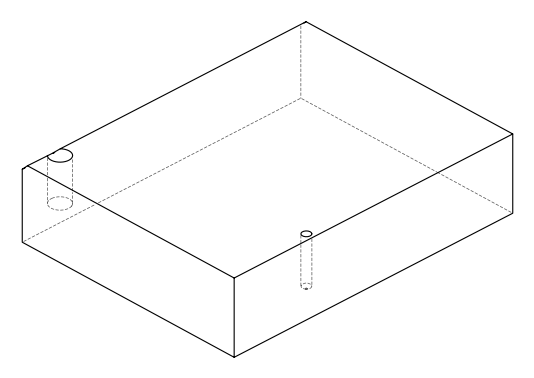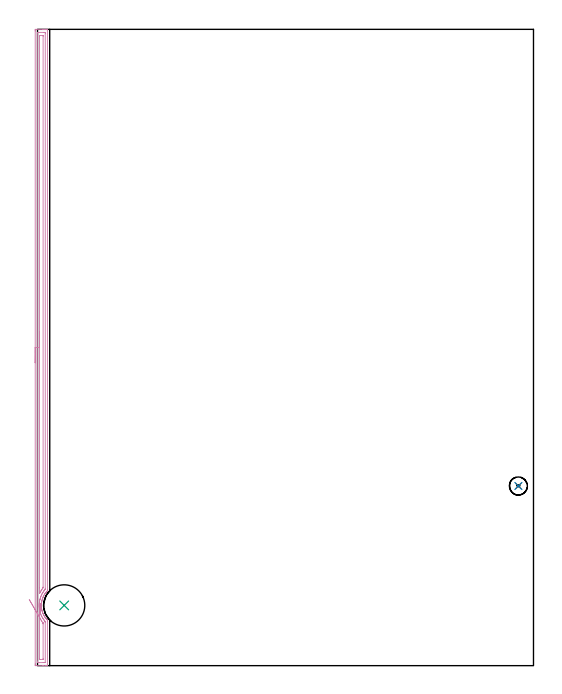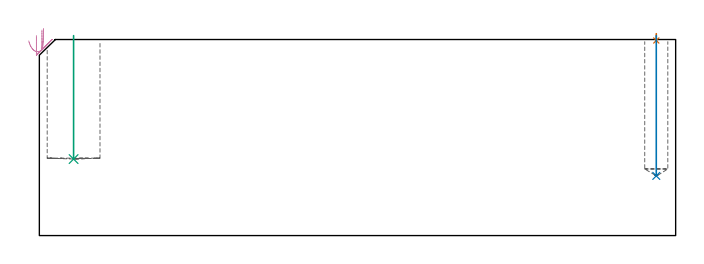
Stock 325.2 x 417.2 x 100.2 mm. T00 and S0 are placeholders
(PLAN: 4 operations, 3 tool changes, 10.9 min)
(1 SPOT_DRILL | STEP1POCKET | NXT0321_9005460120000 | 0.03 min | 0 mm3)
(2 DRILL_BLIND_HOLE_INTO_CENTER | STEP1POCKET | UGT0301_228 | 0.29 min | 7335 mm3)
(3 INDEXABLE_INSERT_DRILL_BLIND_HOLE_FROM_SOLID | STEP1POCKET_1 | NXT0302_025 | 0.25 min | 34767 mm3)
(4 AREA_MILL | FG_CHAMFER_SURFACE | UGT0205_001 | 10.3 min | 13264 mm3)
(TOOL NXT0321_9005460120000 | NC Spot Drill, 142deg, 12mm, Carbide, Uncoated | D12 PA142 FL30 Z2)
(TOOL UGT0301_228 | Twist Drill 11.8 mm | D11.8 PA118 FL93 Z2)
(TOOL NXT0302_025 | Index. Insert Drill 27mm [880-D2700L32-05] | D27 PA176 FL135 Z2)
(TOOL UGT0205_001 | Chamfer Mill 20 x 3 x 45 deg. | D20 FL50 Z2)
(OP 1 SPOT_DRILL)
G17 G21 G94 G90
T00 M6
G54
G17 G0 G90 X315.3 Y117.8 S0 M3
G43 Z110.2 H0
G94 G81 G98 Z99.692 F250. R103.2
G80
M5
M2
(OP 2 DRILL_BLIND_HOLE_INTO_CENTER)
G17 G21 G94 G90
T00 M6
G54
G17 G0 G90 X315.3 Y117.8 S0 M3
G43 Z110.2 H0
G94 G81 G98 Z30.5 F250. R102.2
G80
M5
M2
(OP 3 INDEXABLE_INSERT_DRILL_BLIND_HOLE_FROM_SOLID)
G17 G21 G94 G90
T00 M6
G54
G17 G0 G90 X17.5 Y39.5 S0 M3
G43 Z110.2 H1
G94 G81 G98 Z39.1 F250. R102.2
G80
M5
M2
(OP 4 AREA_MILL)
G17 G21 G94 G90
T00 M6
G54
G17 G0 G90 X-1.5 Y198.6 S1061 M3
G43 Z110.2 H0
Z102.2
G94 G1 Y198.638 Z101.328 F250.
Y198.752 Z100.463
Y198.941 Z99.612
Y199.203 Z98.78
Y199.537 Z97.974
Y199.94 Z97.2
Y200.408 Z96.464
Y200.94 Z95.772
Y201.529 Z95.129
Y202.172 Z94.54
Y202.864 Z94.008
Y203.6 Z93.54
Y204.374 Z93.137
Y205.18 Z92.803
Y206.012 Z92.541
Y206.863 Z92.352
Y207.728 Z92.238
Y208.6 Z92.2
Y416.173
X-1.499 Y416.592 Z92.201
X-1.495 Y417.061 Z92.203
X-1.492 Y417.191 Z92.206
X-1.031 Y417.2 Z92.666
X3.383 Z97.077
X3.945 Z97.642
X4.265 Z97.962
X4.828 Z98.524
X5.148 Z98.843
X6.159 Z99.859
X6.49 Y417.193 Z100.181
X6.497 Y417.192 Z100.188
X6.5 Y417.038 Z100.2
Y49.705
X6.496 Y49.096 Z100.187
X6.473 Y49.064 Z100.173
X6.418 Y49.008 Z100.118
X5.737 Y48.262 Z99.434
X5.608 Y48.114 Z99.307
X5.261 Y47.671 Z98.961
X4.928 Y47.22 Z98.627
X4.801 Y47.027 Z98.5
X4.612 Y46.739 Z98.311
X4.36 Y46.326 Z98.059
X4.001 Y45.677 Z97.698
X3.905 Y45.489 Z97.604
X3.877 Y45.432 Z97.576
X3.789 Y45.242 Z97.488
X3.671 Y44.986 Z97.37
X3.521 Y44.63 Z97.221
X3.483 Y44.538 Z97.182
X3.415 Y44.349 Z97.111
X3.383 Y44.262 Z97.08
X3.154 Y43.644 Z96.854
X3.123 Y43.551 Z96.823
X2.978 Y43.01 Z96.674
X2.906 Y42.75 Z96.605
X2.801 Y42.303 Z96.5
X2.764 Y42.115 Z96.463
X2.715 Y41.856 Z96.411
X2.686 Y41.671 Z96.38
X2.643 Y41.409 Z96.339
X2.596 Y41.048 Z96.294
X2.585 Y40.961 Z96.283
X2.568 Y40.778 Z96.266
X2.543 Y40.515 Z96.241
X2.52 Y40.128 Z96.219
X2.517 Y40.067 Z96.215
X2.514 Y39.886 Z96.205
X2.505 Y39.62 Z96.201
X2.504 Y39.397
X2.509 Y39.173 Z96.202
X2.514 Y39.1 Z96.203
X2.529 Y38.726 Z96.226
X2.561 Y38.279 Z96.26
X2.581 Y38.1 Z96.278
X2.592 Y37.989 Z96.292
X2.609 Y37.832 Z96.308
X2.672 Y37.385 Z96.37
X2.751 Y36.937 Z96.449
X2.848 Y36.491 Z96.547
X2.895 Y36.315 Z96.591
X2.991 Y35.94 Z96.691
X3.081 Y35.597 Z96.78
X3.124 Y35.449 Z96.822
X3.24 Y35.107 Z96.939
X3.251 Y35.075 Z96.95
X3.387 Y34.703 Z97.086
X3.459 Y34.53 Z97.154
X3.569 Y34.254 Z97.267
X3.578 Y34.234 Z97.276
X3.763 Y33.809 Z97.462
X3.879 Y33.564 Z97.578
X4.016 Y33.295 Z97.714
X4.222 Y32.915 Z97.919
X4.487 Y32.465 Z98.185
X4.766 Y32.021 Z98.464
X4.878 Y31.854 Z98.576
X4.911 Y31.809 Z98.609
X5.143 Y31.487 Z98.841
X5.28 Y31.305 Z98.979
X5.415 Y31.127 Z99.114
X5.582 Y30.918 Z99.281
X5.755 Y30.715 Z99.453
X6.189 Y30.233 Z99.887
X6.496 Y29.914 Z100.19
X6.503 Y29.907 Z100.197
X6.5 Y29.201 Z100.2
Y0.158
X6.505 Y0.01 Z100.195
X6.49 Y0.008 Z100.181
X6.159 Y0. Z99.858
X5.789 Z99.489
X5.148 Z98.843
X3.945 Z97.642
X3.383 Z97.077
X-1.031 Y0.001 Z92.666
X-1.26 Y0.004 Z92.437
X-1.492 Y0.009 Z92.206
X-1.495 Y0.139 Z92.203
X-1.499 Y0.608 Z92.201
X-1.5 Y1.083 Z92.2
Y208.6
X-0.086 Z93.614
X-0.085 Y415.014 Z93.615
X-0.084 Y415.117 Z93.616
X-0.081 Y415.168 Z93.619
X-0.08 Y415.186 Z93.62
X-0.044 Y415.19 Z93.656
X0.347 Y415.198 Z94.047
X0.735 Y415.199 Z94.435
X1.228 Y415.2 Z94.928
X3.876 Z97.576
X4.265 Y415.199 Z97.965
X4.762 Y415.197 Z98.462
X4.978 Y415.19 Z98.678
X5.079 Y415.183 Z98.779
X5.085 Y414.87 Z98.785
Y414.806
Y50.598
X5.08 Y50.183 Z98.78
X5.078 Y50.085 Z98.778
X4.757 Y49.705 Z98.457
X4.537 Y49.431 Z98.237
X4.265 Y49.086 Z97.965
X4.149 Y48.93 Z97.849
X4.064 Y48.813 Z97.764
X3.785 Y48.405 Z97.485
X3.465 Y47.92 Z97.165
X3.445 Y47.888 Z97.145
X3.433 Y47.869 Z97.133
X3.383 Y47.783 Z97.083
X3.111 Y47.302 Z96.811
X2.959 Y47.027 Z96.659
X2.8 Y46.724 Z96.5
X2.5 Y46.108 Z96.2
X2.249 Y45.495 Z95.949
X2.153 Y45.242 Z95.853
X2.009 Y44.846 Z95.709
X1.834 Y44.349 Z95.534
X1.804 Y44.255 Z95.504
X1.617 Y43.585 Z95.317
X1.59 Y43.484 Z95.29
X1.584 Y43.457 Z95.284
X1.429 Y42.755 Z95.129
X1.391 Y42.564 Z95.091
X1.293 Y41.999 Z94.993
X1.245 Y41.671 Z94.945
X1.188 Y41.213 Z94.888
X1.147 Y40.778 Z94.847
X1.123 Y40.386 Z94.823
X1.101 Y39.886 Z94.801
X1.095 Y39.521 Z94.795
X1.103 Y38.993 Z94.803
X1.123 Y38.6 Z94.823
X1.159 Y38.1 Z94.859
X1.208 Y37.622 Z94.908
X1.261 Y37.208 Z94.961
X1.364 Y36.571 Z95.064
X1.413 Y36.315 Z95.113
X1.617 Y35.428 Z95.317
X1.619 Y35.422 Z95.319
X1.759 Y34.911 Z95.459
X1.874 Y34.53 Z95.574
X2.007 Y34.136 Z95.707
X2.196 Y33.637 Z95.896
X2.5 Y32.899 Z96.2
X2.568 Y32.744 Z96.268
X2.627 Y32.616 Z96.327
X3.024 Y31.852 Z96.724
X3.383 Y31.227 Z97.083
X3.546 Y30.959 Z97.246
X3.84 Y30.497 Z97.54
X4.151 Y30.066 Z97.851
X4.265 Y29.915 Z97.965
X4.589 Y29.503 Z98.289
X4.858 Y29.174 Z98.558
X5.022 Y28.977 Z98.722
X5.078 Y28.91 Z98.778
X5.081 Y28.862 Z98.781
X5.083 Y28.759 Z98.783
X5.086 Y28.344 Z98.786
Y28.281
X5.085 Y2.186 Z98.785
X5.084 Y2.083 Z98.784
X5.081 Y2.032 Z98.781
X5.08 Y2.014 Z98.78
X5.044 Y2.01 Z98.744
X4.653 Y2.002 Z98.353
X4.265 Y2.001 Z97.965
X3.772 Y2. Z97.472
X1.124 Z94.824
X0.735 Y2.001 Z94.435
X0.238 Y2.003 Z93.938
X0.022 Y2.01 Z93.722
X-0.079 Y2.017 Z93.621
X-0.085 Y2.33 Z93.615
Y2.394
X-0.086 Y208.6 Z93.614
X1.328 Z95.028
X1.329 Y412.42 Z95.029
X1.333 Y413.021 Z95.033
X1.335 Y413.165 Z95.035
X1.34 Y413.19 Z95.04
X1.381 Y413.195 Z95.081
X1.442 Y413.199 Z95.142
X3.206 Z96.906
X3.383 Y413.197 Z97.083
X3.56 Y413.191 Z97.26
X3.665 Y413.186 Z97.365
X3.667 Y413.118 Z97.367
X3.669 Y413.021 Z97.369
X3.671 Y412.729 Z97.371
Y51.491
X3.669 Y51.201 Z97.369
X3.666 Y51.102 Z97.366
X3.663 Y51.031 Z97.363
X3.336 Y50.598 Z97.036
X2.985 Y50.107 Z96.685
X2.705 Y49.705 Z96.405
X2.623 Y49.581 Z96.323
X2.5 Y49.388 Z96.2
X2.284 Y49.031 Z95.984
X2.154 Y48.813 Z95.854
X1.96 Y48.466 Z95.66
X1.658 Y47.92 Z95.358
X1.644 Y47.893 Z95.344
X1.617 Y47.838 Z95.317
X1.355 Y47.292 Z95.055
X1.346 Y47.277 Z95.046
X1.335 Y47.264 Z95.035
X1.331 Y47.282 Z95.031
X1.329 Y47.299 Z95.029
X1.328 Y51.109 Z95.028
Y208.6
Y209.472 Z95.066
Y210.336 Z95.18
Y211.188 Z95.369
Y212.02 Z95.631
Y212.826 Z95.965
Y213.6 Z96.368
Y214.336 Z96.837
Y215.028 Z97.368
Y215.671 Z97.957
Y216.26 Z98.601
Y216.791 Z99.293
Y217.26 Z100.028
Y217.663 Z100.802
Y217.997 Z101.608
Y218.259 Z102.44
Y218.448 Z103.292
Y218.562 Z104.157
Y218.6 Z105.028
G0 Z110.2
X-5.415 Y43.342
Z99.478
G1 X-5.201 Y42.974 Z98.716
X-4.955 Y42.55 Z97.994
X-4.678 Y42.073 Z97.318
X-4.372 Y41.548 Z96.693
X-4.04 Y40.977 Z96.123
X-3.684 Y40.365 Z95.612
X-3.307 Y39.718 Z95.166
X-2.912 Y39.039 Z94.786
X-2.502 Y38.334 Z94.476
X-2.08 Y37.608 Z94.238
X-1.649 Y36.868 Z94.075
X-1.213 Y36.117 Z93.986
X-0.774 Y35.363 Z93.974
X-0.337 Y34.611 Z94.038
X0.096 Y33.867 Z94.177
X0.521 Y33.136 Z94.391
X0.936 Y32.424 Z94.678
X1.336 Y31.736 Z95.036
X1.348 Y31.714 Z95.048
X1.371 Y31.671 Z95.071
X1.394 Y31.626 Z95.094
X1.617 Y31.178 Z95.317
X1.732 Y30.959 Z95.432
X2.003 Y30.457 Z95.703
X2.228 Y30.066 Z95.928
X2.5 Y29.619 Z96.2
X2.787 Y29.174 Z96.487
X3.383 Y28.343 Z97.083
X3.429 Y28.281 Z97.129
X3.587 Y28.075 Z97.287
X3.665 Y27.947 Z97.365
X3.667 Y27.913 Z97.367
X3.669 Y27.839 Z97.369
X3.671 Y27.689 Z97.371
Y27.388
Y4.78
X3.667 Y4.179 Z97.367
X3.665 Y4.035 Z97.365
X3.66 Y4.01 Z97.36
X3.619 Y4.006 Z97.319
X3.558 Y4.001 Z97.258
X1.794 Z95.494
X1.617 Y4.003 Z95.317
X1.44 Y4.009 Z95.14
X1.335 Y4.014 Z95.035
X1.332 Y4.082 Z95.032
X1.33 Y4.179 Z95.03
X1.329 Y4.471 Z95.029
Y31.606
Y31.638
X1.333 Y31.704 Z95.033
X1.336 Y31.736 Z95.036
X1.409 Y32.598 Z95.147
X1.48 Y33.447 Z95.333
X1.55 Y34.277 Z95.592
X1.618 Y35.081 Z95.924
X1.684 Y35.854 Z96.324
X1.746 Y36.588 Z96.79
X1.804 Y37.28 Z97.319
X1.859 Y37.923 Z97.906
X1.908 Y38.512 Z98.548
X1.953 Y39.043 Z99.238
X1.993 Y39.513 Z99.972
X2.027 Y39.917 Z100.745
X2.055 Y40.252 Z101.55
X2.078 Y40.516 Z102.381
X2.094 Y40.707 Z103.232
X2.104 Y40.823 Z104.097
X2.107 Y40.864 Z104.968
X2.104 Y40.829 Z105.84
G0 Z110.2
M5
M2
